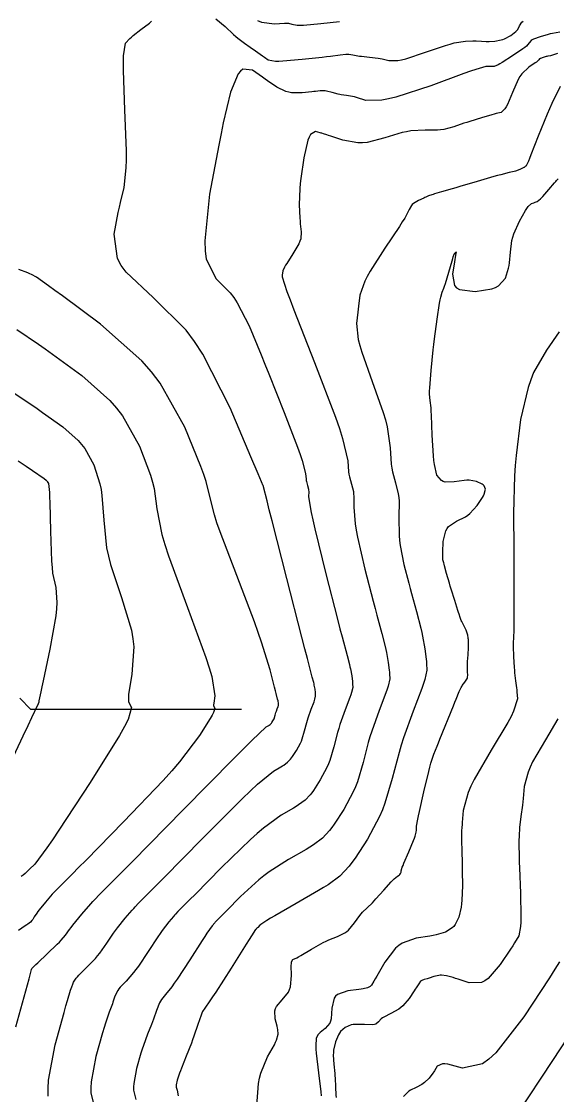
# Model space of a CAD drawing. Header units: metres. Extents: x 837117 to 838479, y 1189012 to 1191015.
# Drawn here: x 837638.2 to 837686.6, y 1190665.1 to 1190761.9 of the extents above; entities that cross this region are included whole.
import ezdxf

# ---------------------------------------------------------------- set-up
doc = ezdxf.new("R2010")
doc.units = ezdxf.units.M
doc.header["$LTSCALE"] = 0.3
for name, color, linetype in [('COTAS 10', 1, 'Continuous'), ('COTAS INT', 252, 'Continuous'), ('DRENAJE', 5, 'Continuous')]:
    doc.layers.add(name, color=color, linetype=linetype)

msp = doc.modelspace()

# ---------------------------------------------------------------- linework, layer by layer
at = {"layer": 'COTAS 10'}
for points in [[(837659.505, 1190762.046), (837659.853, 1190761.893), (837661.025, 1190761.724), (837661.94, 1190761.798), (837662.126, 1190761.799), (837662.283, 1190761.791), (837662.605, 1190761.689), (837663.084, 1190761.604), (837663.339, 1190761.605), (837663.648, 1190761.618), (837665.206, 1190761.755), (837666.909, 1190761.951)], [(837659.43, 1190664.158), (837659.594, 1190666.161), (837659.691, 1190666.653), (837659.809, 1190667.117), (837660.419, 1190668.565), (837661.023, 1190669.652), (837661.137, 1190669.888), (837661.229, 1190670.095), (837661.372, 1190670.612), (837661.326, 1190671.029), (837661.299, 1190671.175), (837661.266, 1190671.333), (837661.097, 1190672.011), (837661.067, 1190672.739), (837661.122, 1190672.928), (837661.204, 1190673.112), (837661.73, 1190673.732), (837662.285, 1190674.422), (837662.387, 1190674.65), (837662.466, 1190674.895), (837662.561, 1190675.912), (837662.549, 1190676.818), (837662.56, 1190676.992), (837662.578, 1190677.134), (837662.693, 1190677.369), (837663.044, 1190677.52), (837663.211, 1190677.609), (837663.407, 1190677.718), (837664.365, 1190678.281), (837665.428, 1190678.882), (837665.69, 1190679.015), (837665.939, 1190679.132), (837666.722, 1190679.436), (837667.376, 1190679.749), (837667.543, 1190679.872), (837667.705, 1190680.012), (837668.239, 1190680.648), (837668.715, 1190681.311), (837668.841, 1190681.466), (837668.964, 1190681.61), (837669.383, 1190682.028), (837669.858, 1190682.478), (837670.016, 1190682.642), (837670.186, 1190682.823), (837670.893, 1190683.618), (837671.558, 1190684.362), (837671.701, 1190684.511), (837671.826, 1190684.635), (837672.128, 1190684.875), (837672.284, 1190684.958), (837672.317, 1190684.983), (837672.345, 1190685.008), (837672.408, 1190685.105), (837672.436, 1190685.205), (837672.441, 1190685.233), (837672.445, 1190685.26), (837672.453, 1190685.356), (837672.559, 1190685.675), (837672.625, 1190685.843), (837672.707, 1190686.046), (837673.138, 1190687.063), (837673.569, 1190688.092), (837673.651, 1190688.302), (837673.717, 1190688.478), (837673.823, 1190688.845), (837673.827, 1190689.02), (837673.829, 1190689.076), (837673.832, 1190689.135), (837673.845, 1190689.379), (837673.957, 1190690.016), (837674.021, 1190690.323), (837674.101, 1190690.688), (837674.508, 1190692.478), (837674.952, 1190694.313), (837675.053, 1190694.705), (837675.145, 1190695.047), (837675.402, 1190695.864), (837675.699, 1190696.604), (837675.818, 1190696.897), (837675.951, 1190697.229), (837677.17, 1190700.244), (837677.299, 1190700.564), (837677.412, 1190700.844), (837677.68, 1190701.512), (837677.857, 1190701.888), (837677.912, 1190701.984), (837677.969, 1190702.076), (837678.199, 1190702.376), (837678.39, 1190702.643), (837678.424, 1190702.714), (837678.449, 1190702.783), (837678.47, 1190703.021), (837678.443, 1190703.279), (837678.438, 1190703.36), (837678.435, 1190703.446), (837678.432, 1190703.792), (837678.443, 1190704.194), (837678.449, 1190704.314), (837678.456, 1190704.439), (837678.491, 1190704.924), (837678.523, 1190705.391), (837678.529, 1190705.505), (837678.532, 1190705.612), (837678.532, 1190705.943), (837678.514, 1190706.219), (837678.507, 1190706.291), (837678.499, 1190706.361), (837678.462, 1190706.599), (837678.381, 1190706.869), (837678.346, 1190706.96), (837678.304, 1190707.057), (837678.106, 1190707.464), (837677.911, 1190707.851), (837677.871, 1190707.935), (837677.837, 1190708.009), (837677.767, 1190708.194), (837677.675, 1190708.503), (837677.628, 1190708.655), (837677.572, 1190708.835), (837677.29, 1190709.728), (837676.968, 1190710.76), (837676.887, 1190711.027), (837676.809, 1190711.288), (837676.556, 1190712.165), (837676.362, 1190712.857), (837676.322, 1190713.002), (837676.288, 1190713.126), (837676.214, 1190713.402), (837676.198, 1190713.74), (837676.2, 1190713.903), (837676.206, 1190714.096), (837676.253, 1190715.042), (837676.476, 1190716.018), (837676.593, 1190716.229), (837676.734, 1190716.415), (837677.442, 1190716.875), (837678.254, 1190717.27), (837678.46, 1190717.415), (837678.658, 1190717.576), (837679.307, 1190718.288), (837679.786, 1190719.01), (837679.876, 1190719.178), (837679.949, 1190719.331), (837680.058, 1190719.769), (837679.931, 1190720.085), (837679.853, 1190720.162), (837679.758, 1190720.234), (837679.261, 1190720.455), (837678.579, 1190720.568), (837678.366, 1190720.573), (837678.142, 1190720.565), (837677.249, 1190720.442), (837676.424, 1190720.411), (837676.244, 1190720.462), (837676.084, 1190720.539), (837675.681, 1190721.032), (837675.455, 1190721.988), (837675.407, 1190722.357), (837675.365, 1190722.772), (837675.265, 1190724.645), (837675.197, 1190726.441), (837675.175, 1190726.807), (837675.152, 1190727.115), (837675.056, 1190727.753), (837675.006, 1190728.332), (837675.013, 1190728.603), (837675.027, 1190728.923), (837675.152, 1190730.477), (837675.346, 1190732.322), (837675.405, 1190732.825), (837675.466, 1190733.325), (837675.703, 1190735.102), (837675.925, 1190736.543), (837675.976, 1190736.831), (837676.023, 1190737.071), (837676.158, 1190737.538), (837676.314, 1190737.91), (837676.375, 1190738.089), (837676.444, 1190738.303), (837676.757, 1190739.352), (837677.052, 1190740.372), (837677.109, 1190740.567), (837677.156, 1190740.724), (837677.236, 1190740.976), (837677.247, 1190740.981), (837677.25, 1190740.983), (837677.253, 1190740.984), (837677.264, 1190740.989), (837677.284, 1190741.011), (837677.293, 1190741.024), (837677.303, 1190741.039), (837677.351, 1190741.117), (837677.392, 1190741.165), (837677.398, 1190741.162), (837677.401, 1190741.151), (837677.395, 1190741.049), (837677.333, 1190740.67), (837677.303, 1190740.484), (837677.266, 1190740.263), (837677.084, 1190739.17), (837677.262, 1190738.126), (837677.452, 1190737.935), (837677.703, 1190737.787), (837679.12, 1190737.606), (837680.645, 1190737.85), (837680.965, 1190737.97), (837681.241, 1190738.112), (837681.865, 1190738.812), (837682.135, 1190739.686), (837682.188, 1190739.938), (837682.23, 1190740.194), (837682.303, 1190741.155), (837682.434, 1190742.182), (837682.513, 1190742.481), (837682.611, 1190742.785), (837683.12, 1190743.935), (837683.669, 1190744.903), (837683.792, 1190745.092), (837683.903, 1190745.248), (837684.198, 1190745.529), (837684.409, 1190745.595), (837684.523, 1190745.637), (837684.723, 1190745.72), (837685.006, 1190745.939), (837685.114, 1190746.046), (837685.235, 1190746.172), (837685.783, 1190746.793), (837686.294, 1190747.397), (837686.393, 1190747.512), (837686.473, 1190747.605), (837686.607, 1190747.751)], [(837637.723, 1190671.283), (837638.907, 1190675.603), (837639.14, 1190676.454), (837639.161, 1190676.532), (837639.165, 1190676.547), (837639.169, 1190676.559), (837639.175, 1190676.58), (837639.176, 1190676.583), (837639.176, 1190676.585), (837639.177, 1190676.587), (837639.387, 1190676.784), (837639.52, 1190676.907), (837639.684, 1190677.06), (837640.544, 1190677.86), (837641.446, 1190678.726), (837641.637, 1190678.92), (837641.802, 1190679.095), (837642.185, 1190679.564), (837642.544, 1190680.058), (837642.694, 1190680.249), (837642.866, 1190680.463), (837643.669, 1190681.43), (837644.488, 1190682.385), (837644.669, 1190682.59), (837644.831, 1190682.77), (837645.251, 1190683.209), (837646.587, 1190684.548), (837647.327, 1190685.296), (837648.227, 1190686.208), (837652.811, 1190690.863), (837657.382, 1190695.489), (837658.274, 1190696.383), (837659.003, 1190697.108), (837660.284, 1190698.328), (837660.476, 1190698.439), (837660.519, 1190698.465), (837660.557, 1190698.49), (837660.657, 1190698.562), (837660.737, 1190698.648), (837660.762, 1190698.68), (837660.788, 1190698.717), (837660.896, 1190698.88), (837660.999, 1190699.074), (837661.023, 1190699.13), (837661.045, 1190699.187), (837661.108, 1190699.4), (837661.165, 1190699.622), (837661.184, 1190699.684), (837661.204, 1190699.747), (837661.287, 1190699.976), (837661.36, 1190700.171), (837661.374, 1190700.212), (837661.385, 1190700.248), (837661.404, 1190700.329), (837661.402, 1190700.384), (837661.4, 1190700.402), (837661.398, 1190700.423), (837661.387, 1190700.51), (837661.368, 1190700.618), (837661.36, 1190700.652), (837661.352, 1190700.687), (837661.315, 1190700.829), (837661.184, 1190701.33), (837661.116, 1190701.592), (837661.035, 1190701.908), (837660.63, 1190703.491), (837659.87, 1190705.968), (837659.565, 1190706.847), (837659.219, 1190707.809), (837657.629, 1190711.982), (837656.133, 1190715.929), (837655.847, 1190716.749), (837655.616, 1190717.452), (837655.243, 1190719.003), (837654.887, 1190720.452), (837654.667, 1190721.089), (837654.393, 1190721.828), (837652.966, 1190725.351), (837650.72, 1190729.328), (837649.931, 1190730.354), (837649.069, 1190731.347), (837645.351, 1190734.659), (837641.917, 1190737.193), (837641.234, 1190737.696), (837640.667, 1190738.111), (837639.584, 1190738.892), (837639.14, 1190739.13), (837638.975, 1190739.203), (837638.792, 1190739.28), (837637.98, 1190739.584)]]:
    msp.add_lwpolyline(points, dxfattribs=at)
at = {"layer": 'COTAS INT'}
for points in [[(837640.629, 1190665.04), (837640.615, 1190665.729), (837640.656, 1190666.476), (837641.26, 1190669.658), (837642.058, 1190672.581), (837642.221, 1190673.165), (837642.359, 1190673.651), (837642.649, 1190674.594), (837642.766, 1190674.89), (837642.796, 1190674.969), (837642.824, 1190675.046), (837642.915, 1190675.311), (837643.146, 1190675.671), (837643.263, 1190675.806), (837643.402, 1190675.958), (837644.096, 1190676.638), (837644.889, 1190677.45), (837645.091, 1190677.684), (837645.284, 1190677.923), (837645.92, 1190678.819), (837646.531, 1190679.73), (837646.71, 1190679.977), (837646.892, 1190680.221), (837647.586, 1190681.087), (837648.208, 1190681.813), (837648.346, 1190681.969), (837648.469, 1190682.106), (837648.788, 1190682.439), (837649.804, 1190683.457), (837650.366, 1190684.026), (837651.05, 1190684.719), (837654.535, 1190688.258), (837658.124, 1190691.838), (837658.874, 1190692.557), (837659.517, 1190693.158), (837660.959, 1190694.345), (837661.61, 1190694.721), (837661.754, 1190694.81), (837661.884, 1190694.893), (837662.222, 1190695.139), (837662.491, 1190695.428), (837662.576, 1190695.538), (837662.666, 1190695.661), (837663.029, 1190696.213), (837663.378, 1190696.87), (837663.459, 1190697.06), (837663.533, 1190697.252), (837663.745, 1190697.972), (837663.94, 1190698.722), (837664.004, 1190698.932), (837664.072, 1190699.144), (837664.35, 1190699.919), (837664.597, 1190700.579), (837664.644, 1190700.717), (837664.683, 1190700.837), (837664.746, 1190701.111), (837664.739, 1190701.297), (837664.734, 1190701.36), (837664.727, 1190701.429), (837664.69, 1190701.723), (837664.624, 1190702.089), (837664.599, 1190702.203), (837664.571, 1190702.323), (837664.445, 1190702.804), (837664.005, 1190704.486), (837663.779, 1190705.364), (837663.507, 1190706.42), (837662.15, 1190711.724), (837660.821, 1190716.927), (837660.568, 1190717.921), (837660.364, 1190718.72), (837660.041, 1190719.991), (837660.041, 1190719.998), (837660.039, 1190720.004), (837660.039, 1190720.006), (837660.038, 1190720.007), (837660.038, 1190720.012), (837660.035, 1190720.023), (837660.031, 1190720.035), (837660.019, 1190720.066), (837659.554, 1190721.168), (837658.909, 1190722.693), (837657.045, 1190727.102), (837654.571, 1190731.956), (837653.829, 1190733.082), (837653.063, 1190734.112), (837650.093, 1190737.045), (837647.65, 1190739.329), (837647.216, 1190739.95), (837646.888, 1190740.567), (837646.582, 1190742.757), (837646.95, 1190744.719), (837647.047, 1190745.192), (837647.142, 1190745.635), (837647.469, 1190746.985), (837647.673, 1190748.758), (837647.691, 1190749.468), (837647.692, 1190750.274), (837647.554, 1190753.977), (837647.411, 1190757.531), (837647.408, 1190758.242), (837647.422, 1190758.835), (837647.605, 1190759.992), (837647.992, 1190760.415), (837648.135, 1190760.545), (837648.293, 1190760.68), (837648.991, 1190761.215), (837649.757, 1190761.799), (837649.958, 1190761.965)], [(837655.747, 1190762.179), (837656.578, 1190761.492), (837657.347, 1190760.774), (837657.54, 1190760.605), (837657.724, 1190760.449), (837658.32, 1190759.995), (837658.836, 1190759.638), (837658.971, 1190759.544), (837659.102, 1190759.452), (837659.546, 1190759.136), (837659.944, 1190758.854), (837660.045, 1190758.783), (837660.144, 1190758.715), (837660.468, 1190758.496), (837661.122, 1190758.382), (837661.428, 1190758.38), (837661.787, 1190758.391), (837663.538, 1190758.538), (837665.341, 1190758.742), (837665.735, 1190758.789), (837666.082, 1190758.832), (837666.953, 1190758.952), (837667.478, 1190759.007), (837667.607, 1190759.009), (837667.729, 1190759.005), (837668.11, 1190758.943), (837668.544, 1190758.85), (837668.699, 1190758.827), (837668.869, 1190758.805), (837669.608, 1190758.733), (837670.382, 1190758.647), (837670.574, 1190758.615), (837670.756, 1190758.579), (837671.334, 1190758.422), (837672.155, 1190758.428), (837672.491, 1190758.495), (837672.873, 1190758.59), (837674.646, 1190759.171), (837676.462, 1190759.792), (837676.873, 1190759.913), (837677.242, 1190760.012), (837678.243, 1190760.185), (837678.915, 1190760.2), (837679.078, 1190760.199), (837679.23, 1190760.196), (837679.697, 1190760.167), (837680.127, 1190760.142), (837680.257, 1190760.141), (837680.391, 1190760.142), (837680.914, 1190760.171), (837681.468, 1190760.278), (837681.622, 1190760.329), (837681.777, 1190760.39), (837682.336, 1190760.687), (837682.797, 1190761.039), (837682.889, 1190761.134), (837682.966, 1190761.228), (837683.117, 1190761.559), (837683.344, 1190761.878), (837683.469, 1190761.964)], [(837686.773, 1190760.997), (837686.091, 1190760.871), (837685.897, 1190760.828), (837685.701, 1190760.78), (837684.977, 1190760.576), (837684.378, 1190760.352), (837684.261, 1190760.292), (837684.165, 1190760.233), (837683.995, 1190760.027), (837683.747, 1190759.723), (837683.601, 1190759.602), (837683.422, 1190759.465), (837682.497, 1190758.839), (837681.548, 1190758.25), (837681.354, 1190758.136), (837681.189, 1190758.044), (837680.839, 1190757.891), (837680.691, 1190757.883), (837680.653, 1190757.882), (837680.617, 1190757.882), (837680.495, 1190757.89), (837680.363, 1190757.898), (837680.319, 1190757.899), (837680.273, 1190757.899), (837680.083, 1190757.895), (837679.195, 1190757.623), (837678.709, 1190757.455), (837678.119, 1190757.246), (837675.12, 1190756.156), (837671.984, 1190755.129), (837671.307, 1190754.961), (837670.713, 1190754.842), (837669.26, 1190754.832), (837668.44, 1190755.094), (837668.245, 1190755.147), (837668.063, 1190755.191), (837667.525, 1190755.281), (837667.054, 1190755.341), (837666.915, 1190755.368), (837666.773, 1190755.398), (837666.228, 1190755.54), (837665.718, 1190755.668), (837665.597, 1190755.688), (837665.485, 1190755.702), (837665.156, 1190755.699), (837664.741, 1190755.642), (837664.575, 1190755.622), (837664.388, 1190755.599), (837663.529, 1190755.502), (837662.567, 1190755.516), (837662.315, 1190755.564), (837662.07, 1190755.631), (837661.235, 1190756.031), (837660.415, 1190756.583), (837660.179, 1190756.746), (837659.939, 1190756.913), (837659.039, 1190757.551), (837658.175, 1190757.65), (837657.958, 1190757.478), (837657.751, 1190757.219), (837657.082, 1190755.56), (837656.422, 1190752.797), (837656.22, 1190751.841), (837656.011, 1190750.802), (837655.185, 1190746.36), (837654.741, 1190742.161), (837654.771, 1190741.275), (837654.867, 1190740.508), (837655.77, 1190738.738), (837657.038, 1190737.486), (837657.366, 1190737.046), (837657.682, 1190736.566), (837658.738, 1190734.493), (837659.826, 1190731.875), (837660.163, 1190731.05), (837660.515, 1190730.183), (837661.913, 1190726.689), (837663.121, 1190723.545), (837663.352, 1190722.898), (837663.54, 1190722.349), (837663.845, 1190721.17), (837663.879, 1190720.676), (837663.895, 1190720.557), (837663.914, 1190720.447), (837664.008, 1190720.114), (837664.093, 1190719.784), (837664.107, 1190719.674), (837664.116, 1190719.557), (837664.112, 1190719.07), (837664.331, 1190717.681), (837664.481, 1190716.995), (837664.668, 1190716.179), (837665.666, 1190712.143), (837666.718, 1190708.04), (837666.94, 1190707.182), (837667.132, 1190706.443), (837667.575, 1190704.778), (837667.789, 1190703.96), (837667.837, 1190703.755), (837667.88, 1190703.56), (837667.993, 1190702.937), (837668.056, 1190702.436), (837668.068, 1190702.318), (837668.077, 1190702.21), (837668.087, 1190701.894), (837667.98, 1190701.427), (837667.915, 1190701.222), (837667.834, 1190700.986), (837667.414, 1190699.862), (837666.939, 1190698.541), (837666.824, 1190698.18), (837666.715, 1190697.822), (837666.383, 1190696.545), (837666.022, 1190695.316), (837665.895, 1190694.989), (837665.757, 1190694.666), (837665.161, 1190693.546), (837664.543, 1190692.606), (837664.39, 1190692.396), (837664.245, 1190692.209), (837663.787, 1190691.716), (837663.21, 1190691.297), (837662.99, 1190691.156), (837662.743, 1190691.003), (837661.634, 1190690.363), (837660.031, 1190689.208), (837659.473, 1190688.732), (837658.866, 1190688.187), (837656.259, 1190685.653), (837653.873, 1190683.23), (837653.405, 1190682.756), (837653.02, 1190682.367), (837652.325, 1190681.67), (837652.106, 1190681.442), (837652.022, 1190681.348), (837651.928, 1190681.241), (837651.502, 1190680.744), (837650.919, 1190679.98), (837650.726, 1190679.705), (837650.518, 1190679.401), (837649.655, 1190678.075), (837648.767, 1190676.75), (837648.544, 1190676.448), (837648.332, 1190676.174), (837647.649, 1190675.417), (837647.121, 1190674.857), (837647.006, 1190674.706), (837646.905, 1190674.557), (837646.653, 1190674.036), (837646.472, 1190673.507), (837646.416, 1190673.354), (837646.357, 1190673.198), (837646.123, 1190672.608), (837645.787, 1190671.622), (837645.664, 1190671.216), (837645.528, 1190670.752), (837644.929, 1190668.595), (837644.499, 1190666.33), (837644.469, 1190665.798), (837644.479, 1190665.308), (837644.839, 1190663.879)], [(837686.556, 1190759.06), (837686.367, 1190758.992), (837685.927, 1190758.862), (837685.668, 1190758.815), (837685.595, 1190758.798), (837685.52, 1190758.78), (837685.246, 1190758.703), (837685.019, 1190758.618), (837684.975, 1190758.595), (837684.938, 1190758.573), (837684.874, 1190758.495), (837684.73, 1190758.347), (837684.643, 1190758.281), (837684.536, 1190758.205), (837683.98, 1190757.836), (837683.331, 1190757.218), (837683.166, 1190756.984), (837683.007, 1190756.723), (837682.483, 1190755.553), (837682.034, 1190754.457), (837681.922, 1190754.242), (837681.816, 1190754.066), (837681.476, 1190753.751), (837681.016, 1190753.637), (837680.835, 1190753.587), (837680.63, 1190753.529), (837679.692, 1190753.256), (837678.647, 1190752.936), (837678.374, 1190752.849), (837678.109, 1190752.762), (837677.209, 1190752.453), (837676.291, 1190752.219), (837676.014, 1190752.18), (837675.727, 1190752.152), (837674.61, 1190752.143), (837673.335, 1190752.074), (837672.948, 1190752.008), (837672.547, 1190751.922), (837670.979, 1190751.442), (837669.386, 1190751.039), (837668.969, 1190751.002), (837668.563, 1190750.996), (837667.186, 1190751.242), (837666.124, 1190751.608), (837665.916, 1190751.678), (837665.745, 1190751.735), (837665.442, 1190751.828), (837665.3, 1190751.86), (837665.231, 1190751.878), (837665.149, 1190751.901), (837664.746, 1190752.019), (837664.285, 1190751.746), (837664.168, 1190751.522), (837664.054, 1190751.235), (837663.677, 1190749.662), (837663.402, 1190747.8), (837663.353, 1190747.33), (837663.315, 1190746.879), (837663.274, 1190745.414), (837663.321, 1190744.228), (837663.339, 1190743.953), (837663.359, 1190743.702), (837663.45, 1190742.987), (837663.397, 1190742.337), (837663.328, 1190742.126), (837663.234, 1190741.902), (837662.697, 1190740.983), (837662.134, 1190740.136), (837662.024, 1190739.957), (837661.934, 1190739.803), (837661.776, 1190739.446), (837661.749, 1190739.245), (837661.742, 1190739.189), (837661.735, 1190739.132), (837661.713, 1190738.923), (837662.151, 1190737.608), (837662.435, 1190736.854), (837662.788, 1190735.93), (837664.651, 1190731.185), (837666.523, 1190726.268), (837666.883, 1190725.237), (837667.174, 1190724.348), (837667.652, 1190722.328), (837667.719, 1190721.345), (837667.752, 1190721.109), (837667.79, 1190720.889), (837667.977, 1190720.228), (837668.146, 1190719.569), (837668.173, 1190719.352), (837668.191, 1190719.119), (837668.184, 1190718.149), (837668.299, 1190716.642), (837668.393, 1190716.07), (837668.515, 1190715.431), (837669.182, 1190712.563), (837669.929, 1190709.661), (837670.102, 1190709), (837670.26, 1190708.401), (837670.705, 1190706.752), (837671.008, 1190705.596), (837671.075, 1190705.307), (837671.136, 1190705.032), (837671.296, 1190704.151), (837671.385, 1190703.443), (837671.402, 1190703.276), (837671.414, 1190703.123), (837671.429, 1190702.677), (837671.278, 1190702.016), (837671.186, 1190701.728), (837671.072, 1190701.393), (837670.478, 1190699.805), (837669.806, 1190697.938), (837669.643, 1190697.428), (837669.49, 1190696.922), (837669.021, 1190695.117), (837668.51, 1190693.381), (837668.331, 1190692.918), (837668.135, 1190692.462), (837667.294, 1190690.88), (837666.42, 1190689.55), (837666.204, 1190689.254), (837665.999, 1190688.989), (837665.352, 1190688.293), (837664.537, 1190687.7), (837664.225, 1190687.501), (837663.877, 1190687.286), (837662.31, 1190686.381), (837660.546, 1190685.259), (837660.073, 1190684.906), (837659.608, 1190684.536), (837657.983, 1190683.048), (837656.697, 1190681.742), (837656.444, 1190681.486), (837656.237, 1190681.276), (837655.862, 1190680.9), (837655.744, 1190680.777), (837655.699, 1190680.727), (837655.648, 1190680.669), (837655.418, 1190680.401), (837654.945, 1190679.739), (837654.741, 1190679.433), (837654.506, 1190679.073), (837653.39, 1190677.33), (837652.249, 1190675.577), (837651.998, 1190675.211), (837651.775, 1190674.898), (837651.202, 1190674.196), (837650.84, 1190673.755), (837650.75, 1190673.606), (837650.664, 1190673.444), (837650.39, 1190672.76), (837650.119, 1190671.968), (837650.035, 1190671.739), (837649.948, 1190671.505), (837649.597, 1190670.622), (837649.215, 1190669.594), (837649.107, 1190669.268), (837648.998, 1190668.924), (837648.597, 1190667.532), (837648.341, 1190666.184), (837648.324, 1190665.868), (837648.33, 1190665.576), (837648.544, 1190664.726)], [(837686.781, 1190756.095), (837686.034, 1190754.555), (837685.821, 1190754.08), (837685.607, 1190753.584), (837684.812, 1190751.618), (837684.155, 1190749.926), (837684.027, 1190749.603), (837683.923, 1190749.344), (837683.74, 1190748.933), (837683.706, 1190748.924), (837683.696, 1190748.917), (837683.685, 1190748.909), (837683.641, 1190748.864), (837683.545, 1190748.793), (837683.502, 1190748.768), (837683.45, 1190748.74), (837683.202, 1190748.621), (837682.865, 1190748.492), (837682.758, 1190748.459), (837682.644, 1190748.426), (837682.182, 1190748.316), (837681.436, 1190748.131), (837681.143, 1190748.05), (837680.813, 1190747.958), (837679.307, 1190747.519), (837677.751, 1190747.059), (837677.389, 1190746.952), (837677.057, 1190746.854), (837676.107, 1190746.577), (837675.467, 1190746.389), (837675.33, 1190746.347), (837675.211, 1190746.31), (837674.929, 1190746.215), (837674.687, 1190746.112), (837674.594, 1190746.07), (837674.49, 1190746.022), (837674.017, 1190745.8), (837673.556, 1190745.517), (837673.459, 1190745.431), (837673.375, 1190745.341), (837673.18, 1190744.986), (837672.777, 1190744.223), (837672.561, 1190743.876), (837672.299, 1190743.47), (837670.979, 1190741.512), (837669.653, 1190739.437), (837669.388, 1190738.957), (837669.168, 1190738.518), (837668.739, 1190737.274), (837668.607, 1190736.285), (837668.573, 1190736.007), (837668.541, 1190735.727), (837668.433, 1190734.7), (837668.589, 1190733.265), (837668.724, 1190732.728), (837668.897, 1190732.131), (837669.853, 1190729.469), (837670.837, 1190726.692), (837671.029, 1190726.022), (837671.185, 1190725.395), (837671.458, 1190723.487), (837671.56, 1190722.014), (837671.608, 1190721.661), (837671.666, 1190721.332), (837671.946, 1190720.341), (837672.199, 1190719.355), (837672.239, 1190719.029), (837672.266, 1190718.68), (837672.256, 1190717.229), (837672.266, 1190715.603), (837672.306, 1190715.145), (837672.362, 1190714.683), (837672.698, 1190712.983), (837673.14, 1190711.281), (837673.263, 1190710.818), (837673.387, 1190710.358), (837673.835, 1190708.726), (837674.227, 1190707.232), (837674.314, 1190706.859), (837674.392, 1190706.503), (837674.598, 1190705.364), (837674.714, 1190704.449), (837674.735, 1190704.235), (837674.752, 1190704.036), (837674.771, 1190703.459), (837674.576, 1190702.606), (837674.457, 1190702.233), (837674.309, 1190701.801), (837673.541, 1190699.748), (837672.674, 1190697.335), (837672.463, 1190696.676), (837672.265, 1190696.022), (837671.658, 1190693.689), (837670.998, 1190691.446), (837670.767, 1190690.847), (837670.514, 1190690.258), (837669.427, 1190688.213), (837668.297, 1190686.495), (837668.018, 1190686.112), (837667.753, 1190685.77), (837666.917, 1190684.87), (837665.863, 1190684.104), (837665.461, 1190683.846), (837665.011, 1190683.568), (837662.985, 1190682.399), (837661.06, 1190681.309), (837660.673, 1190681.081), (837660.349, 1190680.885), (837659.707, 1190680.443), (837659.52, 1190680.253), (837659.483, 1190680.216), (837659.453, 1190680.185), (837659.399, 1190680.131), (837659.382, 1190680.113), (837659.375, 1190680.106), (837659.368, 1190680.097), (837659.334, 1190680.058), (837658.972, 1190679.498), (837658.757, 1190679.161), (837658.493, 1190678.745), (837657.124, 1190676.585), (837655.732, 1190674.404), (837655.452, 1190673.975), (837655.218, 1190673.622), (837654.754, 1190672.975), (837654.558, 1190672.654), (837654.493, 1190672.505), (837654.423, 1190672.33), (837654.128, 1190671.484), (837653.767, 1190670.43), (837653.655, 1190670.124), (837653.538, 1190669.812), (837653.071, 1190668.636), (837652.643, 1190667.565), (837652.55, 1190667.319), (837652.469, 1190667.095), (837652.266, 1190666.47), (837652.184, 1190666.039), (837652.178, 1190665.937), (837652.18, 1190665.844), (837652.249, 1190665.572), (837652.364, 1190665.053)], [(837637.814, 1190734.176), (837639.752, 1190732.847), (837640.368, 1190732.411), (837641.019, 1190731.946), (837643.658, 1190730.02), (837646.199, 1190727.756), (837646.788, 1190727.077), (837647.328, 1190726.376), (837648.863, 1190723.658), (837649.841, 1190721.047), (837650.03, 1190720.414), (837650.183, 1190719.819), (837650.439, 1190717.996), (837650.873, 1190715.678), (837651.139, 1190714.771), (837651.467, 1190713.749), (837653.18, 1190709.102), (837654.853, 1190704.598), (837655.157, 1190703.666), (837655.391, 1190702.871), (837655.663, 1190701.139), (837655.552, 1190700.458), (837655.546, 1190700.326), (837655.549, 1190700.218), (837655.65, 1190700.033), (837655.542, 1190699.637), (837655.415, 1190699.396), (837655.245, 1190699.098), (837654.28, 1190697.551), (837652.475, 1190695.189), (837651.776, 1190694.378), (837650.991, 1190693.498), (837647.435, 1190689.756), (837644.051, 1190686.322), (837643.375, 1190685.638), (837642.811, 1190685.069), (837641.714, 1190683.978), (837641.291, 1190683.55), (837641.152, 1190683.4), (837641.004, 1190683.236), (837640.391, 1190682.528), (837639.823, 1190681.838), (837639.704, 1190681.684), (837639.6, 1190681.547), (837639.362, 1190681.189), (837639.232, 1190680.965), (837639.198, 1190680.913), (837639.163, 1190680.865), (837639.043, 1190680.726), (837638.803, 1190680.545), (837638.693, 1190680.47), (837638.564, 1190680.384), (837637.943, 1190679.986)], [(837686.688, 1190733.957), (837685.559, 1190732.319), (837684.401, 1190730.303), (837684.136, 1190729.644), (837683.895, 1190728.942), (837683.226, 1190726.045), (837682.818, 1190722.814), (837682.742, 1190721.901), (837682.681, 1190720.981), (837682.595, 1190717.595), (837682.61, 1190714.332), (837682.613, 1190713.49), (837682.617, 1190712.675), (837682.628, 1190709.951), (837682.627, 1190707.851), (837682.623, 1190707.428), (837682.617, 1190707.074), (837682.583, 1190706.37), (837682.556, 1190705.954), (837682.556, 1190705.782), (837682.558, 1190705.585), (837682.589, 1190704.667), (837682.647, 1190703.678), (837682.666, 1190703.435), (837682.687, 1190703.207), (837682.772, 1190702.495), (837682.854, 1190701.865), (837682.873, 1190701.687), (837682.89, 1190701.508), (837682.934, 1190700.851), (837682.592, 1190699.736), (837682.365, 1190699.268), (837682.08, 1190698.732), (837680.573, 1190696.223), (837679.04, 1190693.59), (837678.739, 1190692.975), (837678.491, 1190692.411), (837678.042, 1190690.786), (837677.96, 1190689.709), (837677.943, 1190689.49), (837677.929, 1190689.305), (837677.902, 1190688.924), (837677.894, 1190688.782), (837677.893, 1190688.748), (837677.891, 1190688.718), (837677.889, 1190688.627), (837677.895, 1190688.359), (837677.898, 1190688.216), (837677.903, 1190688.043), (837677.928, 1190687.169), (837677.956, 1190686.033), (837677.961, 1190685.694), (837677.967, 1190685.344), (837677.98, 1190683.992), (837677.937, 1190682.697), (837677.907, 1190682.383), (837677.869, 1190682.088), (837677.667, 1190681.182), (837677.325, 1190680.5), (837677.199, 1190680.347), (837677.06, 1190680.208), (837676.445, 1190679.834), (837675.615, 1190679.58), (837675.34, 1190679.517), (837675.045, 1190679.457), (837673.817, 1190679.27), (837672.555, 1190678.837), (837672.239, 1190678.623), (837671.938, 1190678.368), (837670.971, 1190677.106), (837670.258, 1190675.859), (837670.116, 1190675.613), (837669.998, 1190675.41), (837669.776, 1190675.035), (837669.684, 1190674.942), (837669.649, 1190674.918), (837669.61, 1190674.893), (837669.432, 1190674.808), (837669.036, 1190674.714), (837668.858, 1190674.684), (837668.651, 1190674.652), (837667.659, 1190674.522), (837666.717, 1190674.197), (837666.542, 1190674.041), (837666.404, 1190673.857), (837666.213, 1190672.958), (837666.15, 1190672.019), (837666.092, 1190671.81), (837666.017, 1190671.623), (837665.6, 1190671.131), (837665.152, 1190670.785), (837665.058, 1190670.69), (837664.976, 1190670.595), (837664.785, 1190670.254), (837664.751, 1190669.571), (837664.768, 1190669.26), (837664.796, 1190668.897), (837664.99, 1190667.146), (837665.206, 1190665.418), (837665.247, 1190665.069)], [(837636.044, 1190729.461), (837638.837, 1190727.584), (837639.502, 1190727.127), (837640.121, 1190726.699), (837641.964, 1190725.381), (837643.329, 1190724.165), (837643.645, 1190723.801), (837643.935, 1190723.424), (837644.76, 1190721.964), (837645.29, 1190720.266), (837645.394, 1190719.738), (837645.479, 1190719.187), (837645.634, 1190716.989), (837645.902, 1190714.483), (837646.059, 1190713.737), (837646.251, 1190712.968), (837647.243, 1190710.002), (837648.134, 1190707.049), (837648.262, 1190706.288), (837648.338, 1190705.553), (837648.186, 1190703.102), (837647.884, 1190701.247), (837647.866, 1190700.887), (837647.876, 1190700.594), (837648.149, 1190700.089), (837647.856, 1190699.01), (837647.509, 1190698.354), (837647.046, 1190697.544), (837644.417, 1190693.328), (837641.592, 1190689.02), (837641.007, 1190688.15), (837640.507, 1190687.422), (837639.413, 1190685.959), (837638.955, 1190685.496), (837638.769, 1190685.31), (837638.557, 1190685.103), (837638.364, 1190684.947), (837638.289, 1190684.893), (837638.206, 1190684.835)], [(837637.922, 1190722.32), (837638.636, 1190721.843), (837639.222, 1190721.452), (837640.271, 1190720.742), (837640.459, 1190720.575), (837640.503, 1190720.524), (837640.543, 1190720.472), (837640.656, 1190720.271), (837640.738, 1190719.484), (837640.757, 1190719.063), (837640.775, 1190718.554), (837640.83, 1190715.983), (837640.931, 1190713.289), (837640.978, 1190712.704), (837641.034, 1190712.187), (837641.307, 1190710.902), (837641.424, 1190709.543), (837641.382, 1190708.982), (837641.307, 1190708.339), (837640.769, 1190705.348), (837640.164, 1190702.493), (837640.048, 1190701.937), (837639.953, 1190701.482), (837639.795, 1190700.682), (837639.781, 1190700.569), (837639.777, 1190700.545), (837639.773, 1190700.526), (837639.757, 1190700.487), (837639.744, 1190700.472), (837639.741, 1190700.468), (837639.739, 1190700.464), (837639.736, 1190700.45), (837639.735, 1190700.437), (837639.735, 1190700.419), (837639.731, 1190700.4), (837639.728, 1190700.393), (837639.725, 1190700.385), (837639.709, 1190700.346), (837639.141, 1190699.154), (837638.79, 1190698.419), (837638.354, 1190697.508), (837636.08, 1190692.755)], [(837686.588, 1190699.051), (837685.46, 1190697.173), (837684.311, 1190695.178), (837684.084, 1190694.703), (837683.898, 1190694.262), (837683.554, 1190692.947), (837683.457, 1190691.867), (837683.425, 1190691.574), (837683.392, 1190691.284), (837683.254, 1190690.256), (837683.133, 1190689.269), (837683.11, 1190689.003), (837683.091, 1190688.742), (837683.06, 1190687.827), (837683.081, 1190686.597), (837683.095, 1190686.137), (837683.113, 1190685.625), (837683.206, 1190683.344), (837683.256, 1190681.161), (837683.246, 1190680.711), (837683.227, 1190680.328), (837683.07, 1190679.5), (837682.678, 1190678.862), (837682.509, 1190678.598), (837682.314, 1190678.296), (837681.393, 1190676.892), (837680.297, 1190675.637), (837679.992, 1190675.429), (837679.686, 1190675.283), (837678.574, 1190675.26), (837677.585, 1190675.584), (837677.357, 1190675.655), (837677.148, 1190675.719), (837676.556, 1190675.885), (837676.096, 1190675.944), (837675.971, 1190675.94), (837675.845, 1190675.928), (837675.397, 1190675.81), (837674.995, 1190675.664), (837674.897, 1190675.634), (837674.806, 1190675.608), (837674.53, 1190675.551), (837674.311, 1190675.476), (837674.256, 1190675.439), (837674.204, 1190675.394), (837674.036, 1190675.175), (837673.812, 1190674.811), (837673.725, 1190674.676), (837673.626, 1190674.525), (837673.176, 1190673.853), (837672.606, 1190673.173), (837672.431, 1190673.016), (837672.248, 1190672.874), (837671.527, 1190672.474), (837670.89, 1190672.17), (837670.76, 1190672.088), (837670.651, 1190672.007), (837670.423, 1190671.722), (837670.168, 1190671.517), (837670.041, 1190671.486), (837669.89, 1190671.466), (837669.14, 1190671.489), (837668.319, 1190671.509), (837668.124, 1190671.488), (837667.942, 1190671.454), (837667.4, 1190671.234), (837666.991, 1190670.853), (837666.893, 1190670.718), (837666.802, 1190670.569), (837666.527, 1190669.924), (837666.363, 1190669.172), (837666.341, 1190668.955), (837666.329, 1190668.735), (837666.371, 1190667.91), (837666.462, 1190667.082), (837666.481, 1190666.86), (837666.497, 1190666.641), (837666.535, 1190665.876), (837666.575, 1190665.124), (837666.592, 1190664.914)], [(837686.735, 1190677.138), (837686.31, 1190676.474), (837685.82, 1190675.715), (837683.504, 1190672.182), (837680.988, 1190668.945), (837680.371, 1190668.373), (837679.79, 1190667.941), (837677.982, 1190667.553), (837676.671, 1190667.903), (837676.404, 1190667.935), (837676.178, 1190667.941), (837675.706, 1190667.73), (837675.471, 1190667.328), (837675.394, 1190667.214), (837675.312, 1190667.098), (837674.975, 1190666.665), (837674.57, 1190666.268), (837674.445, 1190666.173), (837674.314, 1190666.086), (837673.796, 1190665.828), (837673.287, 1190665.573), (837673.161, 1190665.487), (837673.043, 1190665.394), (837672.671, 1190665.006)], [(837682.925, 1190663.385), (837686.136, 1190668.262), (837689.519, 1190673.426)]]:
    msp.add_lwpolyline(points, dxfattribs=at)
at = {"layer": 'DRENAJE'}
msp.add_polyline3d([(837658.062, 1190699.916, 0), (837657.062, 1190699.916, 0), (837656.063, 1190699.916, 0), (837655.063, 1190699.916, 0), (837654.063, 1190699.916, 0), (837653.064, 1190699.916, 0), (837652.064, 1190699.916, 0), (837651.064, 1190699.916, 0), (837650.065, 1190699.916, 0), (837649.065, 1190699.916, 0), (837648.065, 1190699.916, 0), (837647.066, 1190699.916, 0), (837646.066, 1190699.916, 0), (837645.066, 1190699.916, 0), (837644.067, 1190699.916, 0), (837643.067, 1190699.916, 0), (837642.067, 1190699.916, 0), (837641.068, 1190699.916, 0), (837640.068, 1190699.916, 0), (837639.068, 1190699.916, 0), (837638.069, 1190700.916, 0)], dxfattribs=at)

doc.saveas('drawing.dxf')
